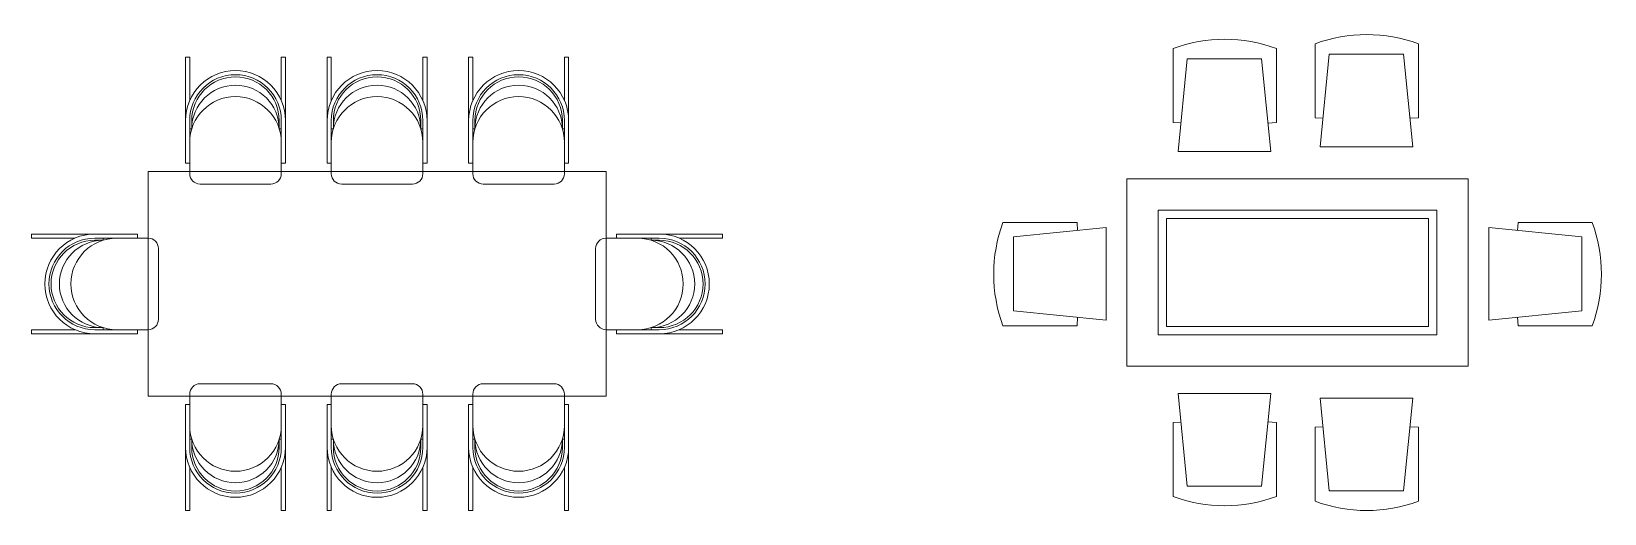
# Model space of a CAD drawing. Header units: millimetres. Extents: x 15905 to 65459, y 54615 to 76704.
# Drawn here: x 17235 to 24791, y 55226 to 57544 of the extents above; entities that cross this region are included whole.
import ezdxf

# ---------------------------------------------------------------- set-up
doc = ezdxf.new("R2010")
doc.units = ezdxf.units.MM
doc.layers.add('Столы', color=250, linetype='Continuous', lineweight=5)

# ---------------------------------------------------------------- blocks, each defined once
blk = doc.blocks.new('ОГ010 на8 персон стол1080х2200')
for p, q in [((-2020, 550), (-2020, 40)), ((-2020, 550), (-2000, 550)), ((-2000, 550), (-2000, 341.7)), ((-1560, 550), (-1560, 341.7)), ((-1560, 550), (-1540, 550)), ((-1540, 550), (-1540, 40)), ((-1340, 550), (-1340, 40)), ((-1320, 550), (-1340, 550)), ((-1320, 550), (-1320, 341.7)), ((-880, 550), (-880, 341.7)), ((-860, 550), (-880, 550)), ((-860, 550), (-860, 40)), ((-660, 550), (-660, 40)), ((-640, 550), (-660, 550)), ((-640, 550), (-640, 341.7)), ((-200, 550), (-200, 341.7)), ((-180, 550), (-200, 550)), ((-180, 550), (-180, 40)), ((-2000, 245.8), (-2000, -10)), ((-1990, 245.8), (-1990, 205.8)), ((-1570, 245.8), (-1570, 205.8)), ((-1560, 245.8), (-1560, -10)), ((-1320, 245.8), (-1320, -10)), ((-1310, 245.8), (-1310, 205.8)), ((-890, 245.8), (-890, 205.8)), ((-880, 245.8), (-880, -10)), ((-640, 245.8), (-640, -10)), ((-630, 245.8), (-630, 205.8)), ((-210, 245.8), (-210, 205.8)), ((-200, 245.8), (-200, -10)), ((-1990, 205.8), (-2000, 205.8)), ((-1570, 205.8), (-1560, 205.8)), ((-1310, 205.8), (-1320, 205.8)), ((-890, 205.8), (-880, 205.8)), ((-630, 205.8), (-640, 205.8)), ((-210, 205.8), (-200, 205.8)), ((-2020, 40), (-2000, 40)), ((-1560, 40), (-1540, 40)), ((-1320, 40), (-1340, 40)), ((-860, 40), (-880, 40)), ((-640, 40), (-660, 40)), ((-180, 40), (-200, 40)), ((-1950, -60), (-1610, -60)), ((-930, -60), (-1270, -60)), ((-250, -60), (-590, -60)), ((-2760, -300), (-2250, -300)), ((-2760, -300), (-2760, -320)), ((-2250, -300), (-2250, -320)), ((560, -300), (50, -300)), ((50, -300), (50, -320)), ((560, -300), (560, -320)), ((-2760, -320), (-2551.7, -320)), ((-2455.8, -320), (-2200, -320)), ((-2455.8, -330), (-2415.8, -330)), ((-2415.8, -330), (-2415.8, -320)), ((-2150, -370), (-2150, -710)), ((-50, -370), (-50, -710)), ((255.8, -320), (0, -320)), ((215.8, -330), (215.8, -320)), ((255.8, -330), (215.8, -330)), ((560, -320), (351.7, -320)), ((-2455.8, -750), (-2415.8, -750)), ((-2415.8, -750), (-2415.8, -760)), ((215.8, -750), (215.8, -760)), ((255.8, -750), (215.8, -750)), ((-2760, -760), (-2551.7, -760)), ((-2760, -760), (-2760, -780)), ((-2760, -780), (-2250, -780)), ((-2455.8, -760), (-2200, -760)), ((-2250, -760), (-2250, -780)), ((255.8, -760), (0, -760)), ((50, -760), (50, -780)), ((560, -780), (50, -780)), ((560, -760), (351.7, -760)), ((560, -760), (560, -780)), ((-1950, -1020), (-1610, -1020)), ((-930, -1020), (-1270, -1020)), ((-250, -1020), (-590, -1020)), ((-2020, -1630), (-2020, -1120)), ((-2020, -1120), (-2000, -1120)), ((-2000, -1325.8), (-2000, -1070)), ((-1560, -1325.8), (-1560, -1070)), ((-1560, -1120), (-1540, -1120)), ((-1540, -1630), (-1540, -1120)), ((-1340, -1630), (-1340, -1120)), ((-1320, -1120), (-1340, -1120)), ((-1320, -1325.8), (-1320, -1070)), ((-880, -1325.8), (-880, -1070)), ((-860, -1120), (-880, -1120)), ((-860, -1630), (-860, -1120)), ((-660, -1630), (-660, -1120)), ((-640, -1120), (-660, -1120)), ((-640, -1325.8), (-640, -1070)), ((-200, -1325.8), (-200, -1070)), ((-180, -1120), (-200, -1120)), ((-180, -1630), (-180, -1120)), ((-1990, -1285.8), (-2000, -1285.8)), ((-1990, -1325.8), (-1990, -1285.8)), ((-1570, -1285.8), (-1560, -1285.8)), ((-1570, -1325.8), (-1570, -1285.8)), ((-1310, -1285.8), (-1320, -1285.8)), ((-1310, -1325.8), (-1310, -1285.8)), ((-890, -1325.8), (-890, -1285.8)), ((-890, -1285.8), (-880, -1285.8)), ((-630, -1285.8), (-640, -1285.8)), ((-630, -1325.8), (-630, -1285.8)), ((-210, -1325.8), (-210, -1285.8)), ((-210, -1285.8), (-200, -1285.8)), ((-2000, -1630), (-2000, -1421.7)), ((-1560, -1630), (-1560, -1421.7)), ((-1320, -1630), (-1320, -1421.7)), ((-880, -1630), (-880, -1421.7)), ((-640, -1630), (-640, -1421.7)), ((-200, -1630), (-200, -1421.7)), ((-2020, -1630), (-2000, -1630)), ((-1560, -1630), (-1540, -1630)), ((-1320, -1630), (-1340, -1630)), ((-860, -1630), (-880, -1630)), ((-640, -1630), (-660, -1630)), ((-180, -1630), (-200, -1630))]:
    blk.add_line(p, q)
at = {"ltscale": 500}
for p, q in [((0, 0), (-2200, 0)), ((-2200, 0), (-2200, -1080)), ((0, -1080), (0, 0)), ((-2200, -1080), (0, -1080))]:
    blk.add_line(p, q, dxfattribs=at)
for centre, radius, start, end in [((-1780, 245.8), 240, 0, 180), ((-1780, 245.8), 220, 0, 180), ((-1780, 245.8), 210, 0, 180), ((-1100, 245.8), 240, 0, 180), ((-1100, 245.8), 220, 0, 180), ((-1100, 245.8), 210, 0, 180), ((-420, 245.8), 240, 0, 180), ((-420, 245.8), 220, 0, 180), ((-420, 245.8), 210, 0, 180), ((-1780, 205.8), 210, 0, 180), ((-1100, 205.8), 210, 0, 180), ((-420, 205.8), 210, 0, 180), ((-1780, 140.6), 220, 0, 180), ((-1100, 140.6), 220, 0, 180), ((-420, 140.6), 220, 0, 180), ((-1950, -10), 50, 180, 270), ((-1610, -10), 50, 270, 0), ((-1270, -10), 50, 180, 270), ((-930, -10), 50, 270, 0), ((-590, -10), 50, 180, 270), ((-250, -10), 50, 270, 0), ((-2455.8, -540), 240, 90, 270), ((255.8, -540), 240, 270, 90), ((-2455.8, -540), 220, 90, 270), ((-2455.8, -540), 210, 90, 270), ((-2415.8, -540), 210, 90, 270), ((-2350.6, -540), 220, 90, 270), ((-2200, -370), 50, 0, 90), ((0, -370), 50, 90, 180), ((150.6, -540), 220, 270, 90), ((215.8, -540), 210, 270, 90), ((255.8, -540), 220, 270, 90), ((255.8, -540), 210, 270, 90), ((-2200, -710), 50, 270, 0), ((0, -710), 50, 180, 270), ((-1950, -1070), 50, 90, 180), ((-1610, -1070), 50, 0, 90), ((-1270, -1070), 50, 90, 180), ((-930, -1070), 50, 0, 90), ((-590, -1070), 50, 90, 180), ((-250, -1070), 50, 0, 90), ((-1780, -1220.6), 220, 180, 0), ((-1100, -1220.6), 220, 180, 0), ((-420, -1220.6), 220, 180, 0), ((-1780, -1325.8), 240, 180, 0), ((-1780, -1325.8), 220, 180, 0), ((-1780, -1285.8), 210, 180, 0), ((-1780, -1325.8), 210, 180, 0), ((-1100, -1325.8), 240, 180, 0), ((-1100, -1325.8), 220, 180, 0), ((-1100, -1285.8), 210, 180, 0), ((-1100, -1325.8), 210, 180, 0), ((-420, -1325.8), 240, 180, 0), ((-420, -1325.8), 220, 180, 0), ((-420, -1285.8), 210, 180, 0), ((-420, -1325.8), 210, 180, 0)]:
    blk.add_arc(centre, radius, start, end)
blk = doc.blocks.new('ОГ011 на6персон стол900х1640')
for p, q in [((-1417.9, 626.9), (-1417.9, 270.5)), ((-921, 626.9), (-921, 270.5)), ((-735.7, 649.9), (-735.7, 293.5)), ((-238.9, 649.9), (-238.9, 293.5)), ((-1349.4, 576.5), (-1393.9, 131)), ((-993, 576.5), (-1349.4, 576.5)), ((-948.4, 131), (-993, 576.5)), ((-667.2, 599.4), (-711.8, 153.9)), ((-310.8, 599.4), (-667.2, 599.4)), ((-266.3, 153.9), (-310.8, 599.4)), ((-1417.9, 270.5), (-1380.1, 268.8)), ((-921, 270.5), (-962.2, 268.4)), ((-735.7, 293.5), (-698, 291.7)), ((-238.9, 293.5), (-280, 291.4)), ((-711.8, 153.9), (-266.3, 153.9)), ((-1393.9, 131), (-948.4, 131)), ((0, 0), (-1639.1, 0)), ((-1639.1, 0), (-1639.1, -900)), ((0, -900), (0, 0)), ((-150, -150), (-1489.1, -150)), ((-1489.1, -150), (-1489.1, -750)), ((-150, -750), (-150, -150)), ((-2234.8, -209.6), (-1878.4, -209.6)), ((-1878.4, -209.6), (-1876.7, -247.3)), ((-190, -190), (-1449.1, -190)), ((-1449.1, -190), (-1449.1, -710)), ((-190, -710), (-190, -190)), ((239.3, -209.6), (237.5, -247.3)), ((595.7, -209.6), (239.3, -209.6)), ((-2184.4, -278.1), (-1738.9, -233.5)), ((-2184.4, -634.5), (-2184.4, -278.1)), ((-1738.9, -233.5), (-1738.9, -679)), ((545.2, -278.1), (99.7, -233.5)), ((99.7, -233.5), (99.7, -679)), ((545.2, -634.5), (545.2, -278.1)), ((-1738.9, -679), (-2184.4, -634.5)), ((-1878.4, -706.4), (-1876.3, -665.3)), ((99.7, -679), (545.2, -634.5)), ((239.3, -706.4), (237.2, -665.3)), ((-2234.8, -706.4), (-1878.4, -706.4)), ((-1489.1, -750), (-150, -750)), ((-1449.1, -710), (-190, -710)), ((595.7, -706.4), (239.3, -706.4)), ((-1639.1, -900), (0, -900)), ((-1349.4, -1476.5), (-1393.9, -1031)), ((-1393.9, -1031), (-948.4, -1031)), ((-948.4, -1031), (-993, -1476.5)), ((-667.2, -1499.4), (-711.8, -1053.9)), ((-711.8, -1053.9), (-266.3, -1053.9)), ((-266.3, -1053.9), (-310.8, -1499.4)), ((-1417.9, -1170.5), (-1380.1, -1168.8)), ((-1417.9, -1526.9), (-1417.9, -1170.5)), ((-921, -1170.5), (-962.2, -1168.4)), ((-921, -1526.9), (-921, -1170.5)), ((-735.7, -1193.5), (-698, -1191.7)), ((-735.7, -1549.9), (-735.7, -1193.5)), ((-238.9, -1193.5), (-280, -1191.4)), ((-238.9, -1549.9), (-238.9, -1193.5)), ((-993, -1476.5), (-1349.4, -1476.5)), ((-310.8, -1499.4), (-667.2, -1499.4))]:
    blk.add_line(p, q)
for centre, start_param, end_param in [((-1169.5, -46.9), -1.138604, -0.432192), ((-487.3, -24), -1.138604, -0.432192), ((-78.2, -458), 3.573784, 4.280197)]:
    blk.add_ellipse(centre, major_axis=(-507.8, 507.8), ratio=1, start_param=start_param, end_param=end_param)
at = {"extrusion": (0, 0, -1)}
for centre, major_axis in [((-1561, -458), (507.8, -507.8)), ((-1169.5, -853.1), (507.8, 507.8)), ((-487.3, -876), (507.8, 507.8))]:
    blk.add_ellipse(centre, major_axis=major_axis, ratio=1, start_param=2.002988, end_param=2.709401, dxfattribs=at)

msp = doc.modelspace()

# ---------------------------------------------------------------- block references
at = {"layer": 'Столы'}
for name, p in [('ОГ011 на6персон стол900х1640', (24136.4, 56834.9)), ('ОГ010 на8 персон стол1080х2200', (19995.4, 56870))]:
    msp.add_blockref(name, p, dxfattribs=at)

doc.saveas('drawing.dxf')
